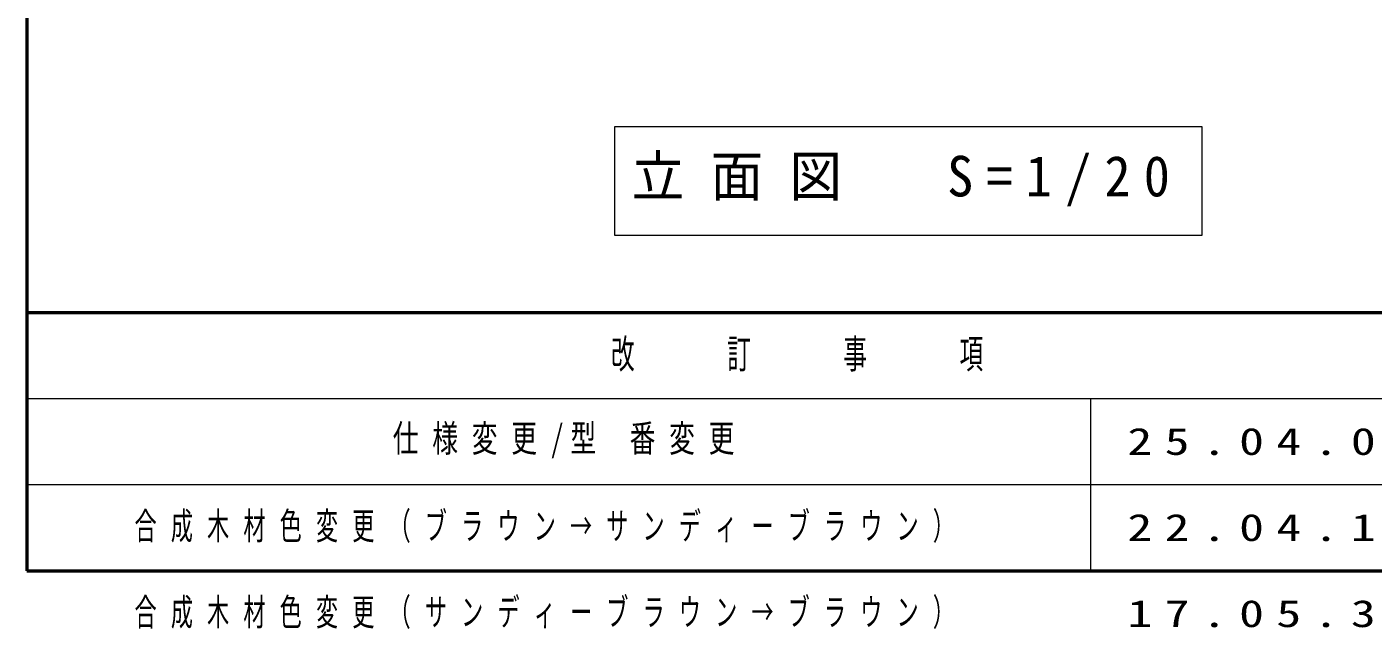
# Model space of a CAD drawing. Units: millimetres on the paper, scale 1:20. Extents: x -365 to 0, y -5 to 257.
# Drawn here: x -365 to -255.5, y -4.7 to 44.2 of the extents above; entities that cross this region are included whole.
import ezdxf

# ---------------------------------------------------------------- set-up
doc = ezdxf.new("R2010")
doc.units = ezdxf.units.MM
doc.layers.add('1_20', color=7, linetype='Continuous', lineweight=25)
doc.layers.add('LY_3', color=7, linetype='Continuous', lineweight=13)
doc.layers.add('LY_4', color=7, linetype='Continuous')
doc.styles.add('ＭＳ ゴシック', font='')
doc.styles.get('ＭＳ ゴシック').set_extended_font_data('MS Gothic')

msp = doc.modelspace()

# ---------------------------------------------------------------- linework, layer by layer
at = {"layer": '1_20', "lineweight": 13}
for p, q in [((-317.211, 36.086), (-317.211, 27.286)), ((-269.411, 36.086), (-317.211, 36.086)), ((-269.411, 27.286), (-269.411, 36.086)), ((-317.211, 27.286), (-269.411, 27.286))]:
    msp.add_line(p, q, dxfattribs=at)
at = {"layer": 'LY_3', "lineweight": 50}
for p, q in [((-365, 257), (-365, 0)), ((-365, 21), (0, 21)), ((-365, 0), (0, 0))]:
    msp.add_line(p, q, dxfattribs=at)
at = {"layer": 'LY_3'}
for p, q in [((-365, 14), (-238.5, 14)), ((-278.5, 14), (-278.5, 0)), ((-365, 7), (-238.5, 7))]:
    msp.add_line(p, q, dxfattribs=at)

# ---------------------------------------------------------------- texts
at = {"layer": '1_20', "insert": (-315.811, 31.686), "char_height": 3.299, "attachment_point": 4, "style": 'ＭＳ ゴシック'}
msp.add_mtext('\\T1.5;\\W0.95;立面図\u3000S=1/20', dxfattribs=at)
at = {"layer": 'LY_3', "color": 4, "insert": (-301.75, 17.5), "char_height": 2.346, "attachment_point": 5, "style": 'ＭＳ ゴシック'}
msp.add_mtext('\\T1.64;\\W0.6;改\u3000\u3000訂\u3000\u3000事\u3000\u3000項', dxfattribs=at)
at = {"layer": 'LY_4', "char_height": 2.199, "attachment_point": 4, "style": 'ＭＳ ゴシック'}
for s, insert in [('\\T1.53;\\W0.7;仕様変更/型\\~番変更', (-335.25, 10.5)), ('\\T1.5;\\W1.35;25.04.01', (-275.5, 10.5)), ('\\T1.64;\\W0.6;合成木材色変更（ブラウン→サンディーブラウン）', (-356.25, 3.5)), ('\\T1.5;\\W1.35;22.04.13', (-275.5, 3.5)), ('\\T1.64;\\W0.6;合成木材色変更（サンディーブラウン→ブラウン）', (-356.25, -3.5)), ('\\T1.5;\\W1.35;17.05.31', (-275.5, -3.5))]:
    msp.add_mtext(s, dxfattribs=dict(at, insert=insert))

doc.saveas('drawing.dxf')
